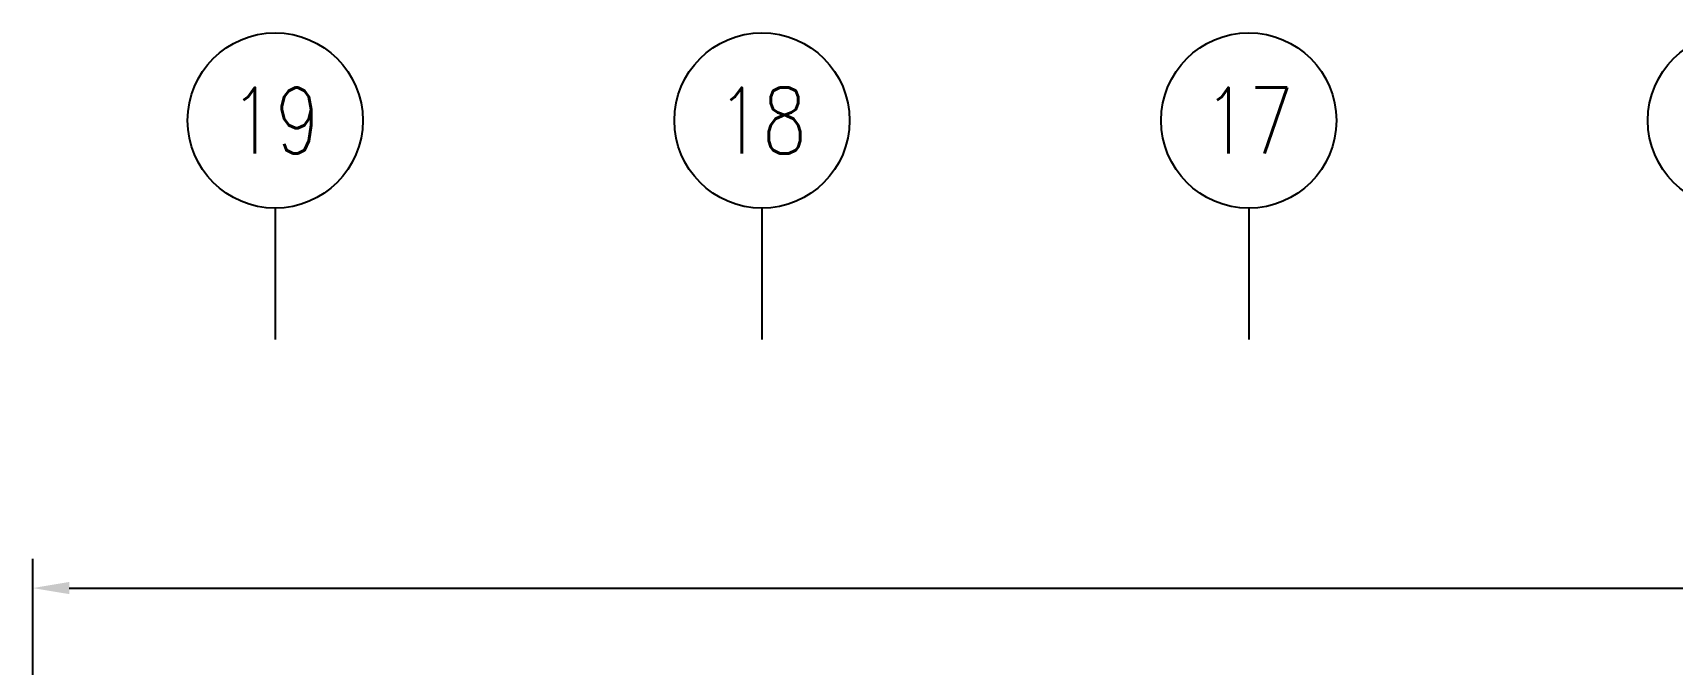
# Model space of a CAD drawing. Extents: x -4754 to 9942, y -22015 to 3942.
# Drawn here: x -158 to 1526, y -16668 to -16020 of the extents above; entities that cross this region are included whole.
import ezdxf
from ezdxf.enums import TextEntityAlignment as Align

# ---------------------------------------------------------------- set-up
doc = ezdxf.new("R2010")
doc.units = 0
doc.header["$LTSCALE"] = 3
doc.layers.get('0').update_dxf_attribs({"linetype": 'CONTINUOUS'})
for name, color, linetype in [('HB_DIM', 1, 'CONTINUOUS'), ('HB_SYMBOLS', 7, 'CONTINUOUS'), ('底圖', 7, 'CONTINUOUS')]:
    doc.layers.add(name, color=color, linetype=linetype)
doc.styles.get("Standard").update_dxf_attribs({"font": 'ROMANS.shx', "width": 0.8, "bigfont": 'chineset.shx'})
doc.dimstyles.new('150cm', dxfattribs={"dimscale": 15, "dimtxt": 3, "dimasz": 2.5, "dimexe": 2, "dimexo": 2, "dimgap": 1, "dimtad": 1, "dimdsep": 46, "dimtxsty": 'Standard', "dimcen": 0, "dimclrt": 2, "dimadec": 0, "dimazin": 0, "dimtfac": 1, "dimtix": 1, "dimtmove": 2, "dimatfit": 3, "dimfxl": 1, "dimtolj": 1, "dimtzin": 0, "dimarcsym": 0})

# ---------------------------------------------------------------- blocks, each defined once
blk = doc.blocks.new('*D985')
at = {"layer": 'HB_DIM', "color": 0, "lineweight": -2}
for p, q in [((-158.2, -16954.7), (-158.2, -16559.7)), ((4339.8, -16954.7), (4339.8, -16559.7)), ((-120.7, -16589.7), (4302.3, -16589.7))]:
    blk.add_line(p, q, dxfattribs=at)
at = {"layer": 'HB_DIM', "color": 0}
for points in [[(-120.7, -16583.4), (-120.7, -16595.9), (-158.2, -16589.7)], [(4302.3, -16595.9), (4302.3, -16583.4), (4339.8, -16589.7)]]:
    blk.add_solid(points, dxfattribs=at)
at = {"layer": 'HB_DIM', "color": 2, "linetype": 'Continuous', "insert": (2090.8, -16552.2), "char_height": 45, "attachment_point": 5}
blk.add_mtext('\\A1;4498', dxfattribs=at)
blk = doc.blocks.new('linelabel')
at = {"layer": 'HB_SYMBOLS', "color": 4, "linetype": 'Continuous'}
blk.add_line((0, -90), (0, -225), dxfattribs=at)
blk.add_circle((0, 0), 90, dxfattribs=at)
at = {"color": 4, "width": 0.8}
blk.add_attdef('A', text='', height=67.5, dxfattribs=at).set_placement((0, 0), align=Align.MIDDLE)

msp = doc.modelspace()

# ---------------------------------------------------------------- block references
at = {"layer": '底圖', "linetype": 'Continuous', "rotation": 360}
for p, values in [((90.844, -16109.682), {'A': '19'}), ((590.844, -16109.682), {'A': '18'}), ((1090.844, -16109.682), {'A': '17'}), ((1590.844, -16109.682), {'A': '16'})]:
    msp.add_blockref('linelabel', p, dxfattribs=at).add_auto_attribs(values)

# ---------------------------------------------------------------- dimensions: what is measured, and where the dimension line sits
at = {"layer": 'HB_DIM'}
dim = msp.add_linear_dim(base=(4339.844, -16589.682), p1=(-158.156, -16984.682), p2=(4339.844, -16984.682), dimstyle='150cm', dxfattribs=at)
dim.commit()
dim.dimension.update_dxf_attribs({"geometry": '*D985', "text_midpoint": (2090.844, -16552.182)})

doc.saveas('drawing.dxf')
